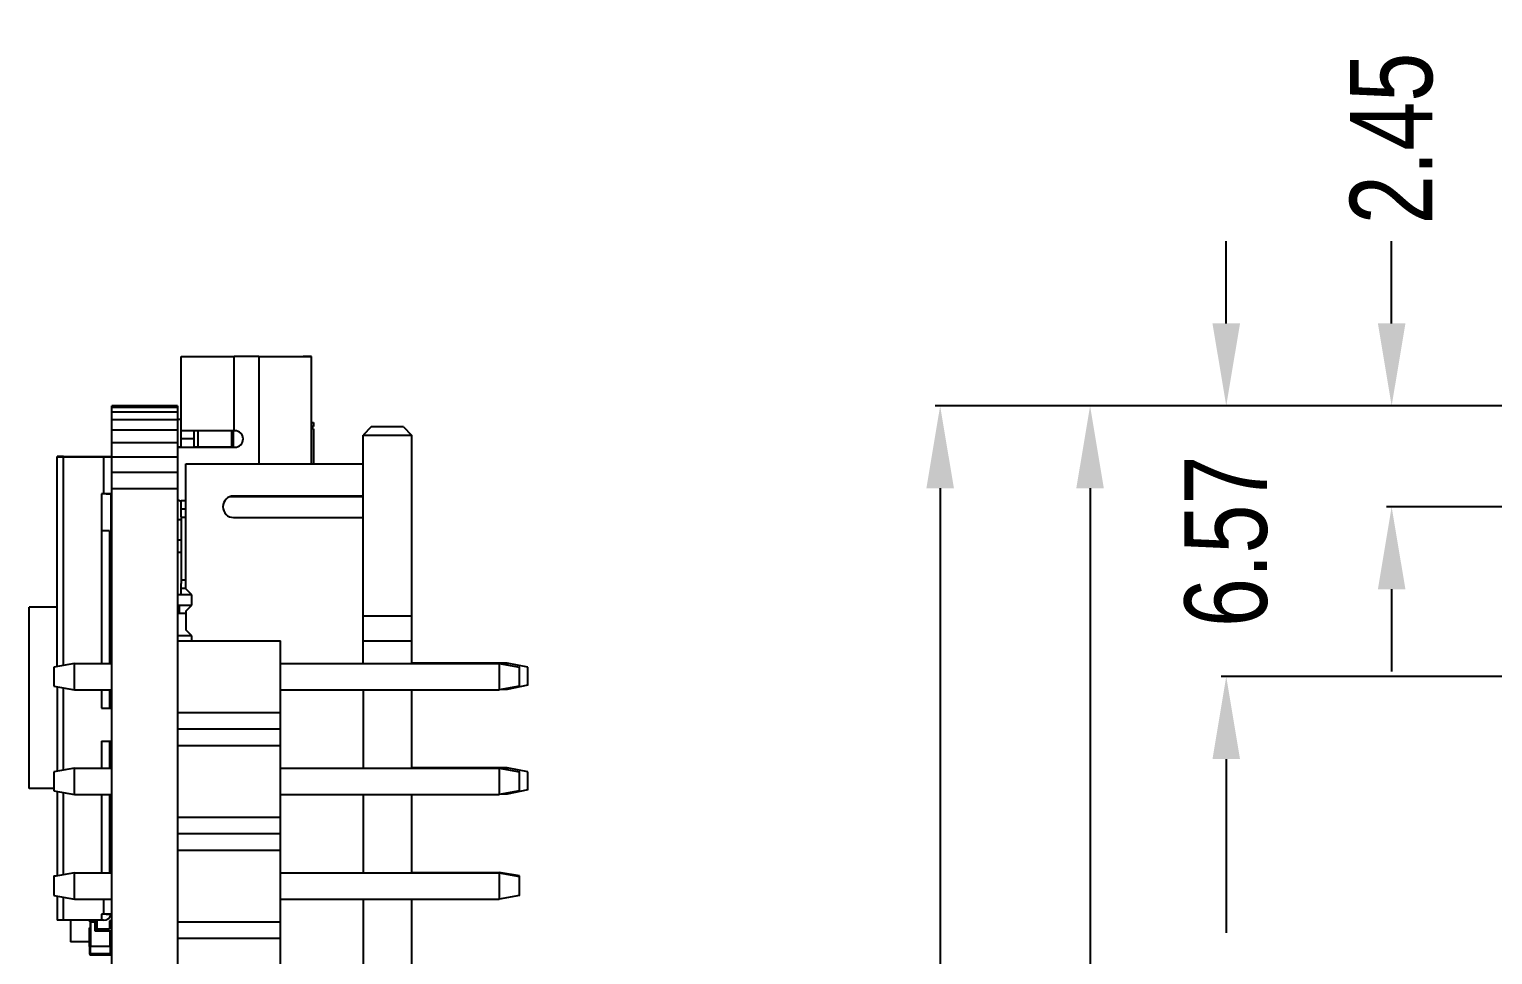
# Model space of a CAD drawing. Header units: inches. Extents: x -29 to 164, y -51 to 83.
# Drawn here: x -28.61 to 6.91, y 28.96 to 51.42 of the extents above; entities that cross this region are included whole.
import ezdxf

# ---------------------------------------------------------------- set-up
doc = ezdxf.new("R2010")
doc.units = ezdxf.units.IN
doc.header["$LTSCALE"] = 1.21
doc.header["$MEASUREMENT"] = 0
doc.header["$PDMODE"] = 3
doc.header["$PDSIZE"] = 0.3125
doc.layers.get('0').update_dxf_attribs({"linetype": 'CONTINUOUS'})
doc.layers.get('Defpoints').update_dxf_attribs({"linetype": 'CONTINUOUS'})
doc.layers.add('DIM', color=3, linetype='CONTINUOUS')
doc.styles.get("Standard").update_dxf_attribs({"font": 'txt', "width": 0.8})
doc.dimstyles.get("Standard").update_dxf_attribs({"dimtxt": 0.15625, "dimasz": 0.1875, "dimexe": 0.125, "dimexo": 0.0625, "dimgap": 0.09, "dimtad": 0, "dimtih": 1, "dimtoh": 1, "dimzin": 4, "dimdsep": 46, "dimtxsty": 'STANDARD', "dimblk": '_FILLED', "dimblk1": '_FILLED', "dimblk2": '_FILLED', "dimcen": 0.09, "dimazin": 1, "dimtp": 0.01, "dimtm": 0.01, "dimtfac": 1, "dimtofl": 0, "dimtmove": 0, "dimatfit": 3, "dimldrblk": '_FILLED', "dimfxl": 1, "dimtolj": 1, "dimtzin": 4, "dimarcsym": 0})

# ---------------------------------------------------------------- blocks, each defined once
blk = doc.blocks.new('_FILLED')
at = {"color": 0, "linetype": 'ByBlock'}
blk.add_solid([(0, 0), (-1, 0.167), (-1, -0.167)], dxfattribs=at)
blk = doc.blocks.new('*D1')
at = {"layer": 'Defpoints', "color": 0}
for p in [(4.455, 42.283), (9.879, 42.283), (10.329, 39.833)]:
    blk.add_point(p, dxfattribs=at)
at = {"layer": 'DIM', "color": 0, "lineweight": -2}
for p, q in [((4.455, 44.283), (4.455, 46.283)), ((9.816, 42.283), (4.33, 42.283)), ((10.267, 39.833), (4.33, 39.833)), ((4.455, 37.833), (4.455, 35.833))]:
    blk.add_line(p, q, dxfattribs=at)
at = {"layer": 'DIM', "color": 0, "lineweight": -2, "xscale": 2, "yscale": 2, "zscale": 2}
for p, rotation in [((4.455, 42.283), 270), ((4.455, 39.833), 90)]:
    blk.add_blockref('_FILLED', p, dxfattribs=dict(at, rotation=rotation))
at = {"layer": 'DIM', "color": 0, "insert": (4.455, 48.773), "char_height": 2, "attachment_point": 5, "rotation": 90}
blk.add_mtext('\\A1;2.45', dxfattribs=at)
blk = doc.blocks.new('*D2')
at = {"layer": 'Defpoints', "color": 0}
for p in [(0.441, 42.283), (9.879, 42.283), (9.128, 35.713)]:
    blk.add_point(p, dxfattribs=at)
at = {"layer": 'DIM', "color": 0, "lineweight": -2}
for p, q in [((0.441, 44.283), (0.441, 46.283)), ((9.816, 42.283), (0.316, 42.283)), ((9.066, 35.713), (0.316, 35.713)), ((0.441, 33.713), (0.441, 31.713))]:
    blk.add_line(p, q, dxfattribs=at)
at = {"layer": 'DIM', "color": 0, "lineweight": -2, "xscale": 2, "yscale": 2, "zscale": 2}
for p, rotation in [((0.441, 42.283), 270), ((0.441, 35.713), 90)]:
    blk.add_blockref('_FILLED', p, dxfattribs=dict(at, rotation=rotation))
at = {"layer": 'DIM', "color": 0, "insert": (0.441, 38.998), "char_height": 2, "attachment_point": 5, "rotation": 90}
blk.add_mtext('\\A1;6.57', dxfattribs=at)
blk = doc.blocks.new('*D3')
at = {"layer": 'Defpoints', "color": 0}
for p in [(9.128, 35.713), (0.441, 5.233), (9.135, 5.233)]:
    blk.add_point(p, dxfattribs=at)
at = {"layer": 'DIM', "color": 0, "lineweight": -2}
for p, q in [((9.066, 35.713), (0.316, 35.713)), ((0.441, 33.713), (0.441, 29.496)), ((0.441, 7.233), (0.441, 11.45)), ((9.072, 5.233), (0.316, 5.233))]:
    blk.add_line(p, q, dxfattribs=at)
at = {"layer": 'DIM', "color": 0, "lineweight": -2, "xscale": 2, "yscale": 2, "zscale": 2}
for p, rotation in [((0.441, 35.713), 90), ((0.441, 5.233), 270)]:
    blk.add_blockref('_FILLED', p, dxfattribs=dict(at, rotation=rotation))
at = {"layer": 'DIM', "color": 0, "insert": (0.441, 20.473), "char_height": 2, "attachment_point": 5, "rotation": 90}
blk.add_mtext('\\A1;30.48(2.54*12)', dxfattribs=at)
blk = doc.blocks.new('*D4')
at = {"layer": 'Defpoints', "color": 0}
for p in [(-6.502, 42.283), (9.879, 42.283), (9.889, -7.727)]:
    blk.add_point(p, dxfattribs=at)
at = {"layer": 'DIM', "color": 0, "lineweight": -2}
for p, q in [((9.816, 42.283), (-6.627, 42.283)), ((-6.502, 40.283), (-6.502, 19.501)), ((-6.502, -5.727), (-6.502, 15.055)), ((9.827, -7.727), (-6.627, -7.727))]:
    blk.add_line(p, q, dxfattribs=at)
at = {"layer": 'DIM', "color": 0, "lineweight": -2, "xscale": 2, "yscale": 2, "zscale": 2}
for p, rotation in [((-6.502, 42.283), 90), ((-6.502, -7.727), 270)]:
    blk.add_blockref('_FILLED', p, dxfattribs=dict(at, rotation=rotation))
at = {"layer": 'DIM', "color": 0, "insert": (-6.502, 17.278), "char_height": 2, "attachment_point": 5, "rotation": 90}
blk.add_mtext('\\A1;50.0', dxfattribs=at)
blk = doc.blocks.new('*D11')
at = {"layer": 'Defpoints', "color": 0}
for p in [(-2.864, 42.283), (10.339, 42.283), (10.339, -5.267)]:
    blk.add_point(p, dxfattribs=at)
at = {"layer": 'DIM', "color": 0, "lineweight": -2}
for p, q in [((10.276, 42.283), (-2.989, 42.283)), ((-2.864, 40.283), (-2.864, 21.798)), ((-2.864, -3.267), (-2.864, 15.218)), ((10.276, -5.267), (-2.989, -5.267))]:
    blk.add_line(p, q, dxfattribs=at)
at = {"layer": 'DIM', "color": 0, "lineweight": -2, "xscale": 2, "yscale": 2, "zscale": 2}
for p, rotation in [((-2.864, 42.283), 90), ((-2.864, -5.267), 270)]:
    blk.add_blockref('_FILLED', p, dxfattribs=dict(at, rotation=rotation))
at = {"layer": 'DIM', "color": 0, "insert": (-2.864, 18.508), "char_height": 2, "attachment_point": 5, "rotation": 90}
blk.add_mtext('\\A1;47.55', dxfattribs=at)

msp = doc.modelspace()

# ---------------------------------------------------------------- linework, layer by layer
at = {"color": 7, "linetype": 'Continuous'}
for p, q in [((-24.918, 41.281), (-24.918, 43.481)), ((-24.918, 43.481), (-24.718, 43.481)), ((-24.718, 43.483), (-23.638, 43.483)), ((-24.718, 43.481), (-23.638, 43.481)), ((-23.038, 43.483), (-23.638, 43.483)), ((-23.638, 41.681), (-23.638, 43.481)), ((-23.038, 43.481), (-23.638, 43.481)), ((-23.038, 43.483), (-21.958, 43.483)), ((-23.038, 43.481), (-23.038, 40.876)), ((-23.038, 43.481), (-21.958, 43.481)), ((-21.758, 43.483), (-21.958, 43.483)), ((-21.958, 43.481), (-21.758, 43.481)), ((-21.758, 40.876), (-21.758, 43.481)), ((-26.608, -7.727), (-26.608, 42.283)), ((-25.008, 42.283), (-26.608, 42.283)), ((-25.008, 42.283), (-25.008, -7.727)), ((-25.008, 42.244), (-26.608, 42.244)), ((-25.008, 42.13), (-26.608, 42.13)), ((-25.008, 41.944), (-26.608, 41.944)), ((-24.918, 41.955), (-25.008, 41.955)), ((-24.918, 41.954), (-25.008, 41.954)), ((-25.008, 41.694), (-26.608, 41.694)), ((-24.618, 41.681), (-24.918, 41.681)), ((-24.618, 41.681), (-24.618, 41.281)), ((-23.618, 41.681), (-24.618, 41.681)), ((-24.508, 41.283), (-24.508, 41.681)), ((-23.688, 41.281), (-23.688, 41.681)), ((-23.649, 41.281), (-23.648, 41.681)), ((-21.758, 41.883), (-21.708, 41.883)), ((-21.708, 41.783), (-21.758, 41.783)), ((-21.708, 41.729), (-21.758, 41.729)), ((-21.737, 41.783), (-21.737, 41.729)), ((-21.708, 41.883), (-21.708, 41.783)), ((-21.708, 41.729), (-21.708, 40.874)), ((-20.308, 41.774), (-20.508, 41.574)), ((-20.508, 36.033), (-20.508, 41.574)), ((-20.508, 41.574), (-19.328, 41.574)), ((-19.528, 41.774), (-20.308, 41.774)), ((-19.528, 41.774), (-19.328, 41.574)), ((-19.328, 41.574), (-19.328, 36.033)), ((-25.008, 41.389), (-26.608, 41.389)), ((-24.918, 41.283), (-25.008, 41.283)), ((-25.008, 41.281), (-23.618, 41.281)), ((-24.618, 41.482), (-24.918, 41.482)), ((-23.688, 41.283), (-24.618, 41.283)), ((-27.928, 35.959), (-27.928, 41.052)), ((-27.778, 41.052), (-27.928, 41.052)), ((-27.928, 41.05), (-26.608, 41.05)), ((-27.778, 35.986), (-27.778, 41.052)), ((-27.778, 41.052), (-26.758, 41.052)), ((-26.808, 41.05), (-26.808, 40.15)), ((-26.758, 41.052), (-26.608, 41.052)), ((-25.008, 41.042), (-26.608, 41.042)), ((-24.808, 37.845), (-24.808, 40.874)), ((-24.808, 40.874), (-20.508, 40.874)), ((-25.008, 40.665), (-26.608, 40.665)), ((-26.858, 40.15), (-26.858, 36.033)), ((-26.808, 40.15), (-26.858, 40.15)), ((-26.608, 40.15), (-26.808, 40.15)), ((-26.628, 40.15), (-26.628, 39.152)), ((-25.008, 40.273), (-26.608, 40.273)), ((-24.918, 39.598), (-24.918, 39.981)), ((-24.808, 39.981), (-24.918, 39.981)), ((-24.918, 39.781), (-24.808, 39.781)), ((-20.508, 40.074), (-23.742, 40.074)), ((-20.508, 40.094), (-23.648, 40.094)), ((-23.508, 40.075), (-23.508, 40.094)), ((-23.038, 40.094), (-23.038, 40.076)), ((-21.758, 40.076), (-21.758, 40.094)), ((-21.708, 40.094), (-21.708, 40.074)), ((-25.008, 39.529), (-24.918, 39.529)), ((-25.008, 39.529), (-24.918, 39.529)), ((-24.916, 39.581), (-24.918, 39.598)), ((-24.918, 39.581), (-24.918, 38.051)), ((-24.916, 39.581), (-24.808, 39.581)), ((-23.648, 39.574), (-20.508, 39.574)), ((-26.658, 39.252), (-26.858, 39.252)), ((-26.658, 39.25), (-26.858, 39.25)), ((-26.658, 39.25), (-26.658, 36.033)), ((-26.658, 39.15), (-26.608, 39.15)), ((-25.008, 39.029), (-24.918, 39.029)), ((-25.008, 38.733), (-24.918, 38.733)), ((-26.658, 38.479), (-26.608, 38.55)), ((-26.628, 38.522), (-26.628, 37.928)), ((-26.628, 38.316), (-26.608, 38.316)), ((-26.623, 38.204), (-26.628, 38.204)), ((-26.623, 38.204), (-26.623, 38.316)), ((-24.808, 38.051), (-24.903, 38.051)), ((-26.628, 37.928), (-26.658, 37.928)), ((-24.835, 37.699), (-25.008, 37.699)), ((-24.918, 37.701), (-24.918, 37.851)), ((-24.808, 37.851), (-24.918, 37.851)), ((-24.662, 37.699), (-24.835, 37.699)), ((-24.662, 37.699), (-24.808, 37.845)), ((-24.662, 37.449), (-24.662, 37.699)), ((-27.928, 37.402), (-28.608, 37.402)), ((-28.608, 33.001), (-28.608, 37.401)), ((-27.928, 37.401), (-28.608, 37.401)), ((-26.633, 37.402), (-26.658, 37.402)), ((-26.633, 37.401), (-26.658, 37.401)), ((-26.633, 37.401), (-26.633, 36.699)), ((-25.008, 37.449), (-24.835, 37.449)), ((-24.968, 37.433), (-25.008, 37.433)), ((-24.968, 37.431), (-25.008, 37.431)), ((-24.968, 37.45), (-24.968, 37.251)), ((-24.835, 37.449), (-24.662, 37.449)), ((-24.808, 37.303), (-24.662, 37.449)), ((-24.808, 37.303), (-24.808, 36.845)), ((-25.008, 37.251), (-24.818, 37.251)), ((-19.328, 37.18), (-20.508, 37.18)), ((-26.653, 36.935), (-26.658, 36.935)), ((-26.653, 36.935), (-26.658, 36.935)), ((-26.608, 36.699), (-26.658, 36.699)), ((-26.608, 36.658), (-26.658, 36.658)), ((-26.608, 36.658), (-26.658, 36.658)), ((-26.608, 36.611), (-26.658, 36.611)), ((-26.608, 36.611), (-26.658, 36.611)), ((-26.633, 36.586), (-26.658, 36.586)), ((-26.653, 36.658), (-26.653, 36.935)), ((-26.608, 36.7), (-26.653, 36.7)), ((-26.608, 36.7), (-26.653, 36.7)), ((-26.608, 36.699), (-26.653, 36.699)), ((-26.633, 36.56), (-26.633, 36.586)), ((-24.835, 36.699), (-25.008, 36.699)), ((-25.008, 36.583), (-22.508, 36.583)), ((-24.662, 36.699), (-24.835, 36.699)), ((-24.662, 36.699), (-24.808, 36.845)), ((-24.662, 36.583), (-24.662, 36.699)), ((-22.508, 3.963), (-22.508, 36.583)), ((-26.608, 36.56), (-26.658, 36.56)), ((-26.608, 36.56), (-26.658, 36.56)), ((-26.633, 36.535), (-26.658, 36.535)), ((-26.633, 36.033), (-26.633, 36.535)), ((-26.608, 36.46), (-26.633, 36.46)), ((-19.328, 36.574), (-20.508, 36.574)), ((-27.508, 36.033), (-28.008, 35.945)), ((-28.008, 35.945), (-28.008, 35.481)), ((-27.508, 35.393), (-27.508, 36.033)), ((-27.508, 36.033), (-26.608, 36.033)), ((-22.508, 36.033), (-17.208, 36.033)), ((-17.008, 36.042), (-19.328, 36.042)), ((-17.208, 36.033), (-17.208, 35.393)), ((-17.208, 36.033), (-16.708, 35.945)), ((-17.008, 35.998), (-17.008, 36.042)), ((-16.508, 35.942), (-17.008, 36.042)), ((-16.708, 35.481), (-16.708, 35.945)), ((-16.508, 35.502), (-16.508, 35.942)), ((-28.008, 35.481), (-27.508, 35.393)), ((-27.928, 35.467), (-27.928, 33.419)), ((-27.778, 33.446), (-27.778, 35.441)), ((-27.508, 35.393), (-26.608, 35.393)), ((-26.858, 35.393), (-26.858, 34.95)), ((-26.658, 35.393), (-26.658, 34.95)), ((-22.508, 35.393), (-17.208, 35.393)), ((-20.508, 35.393), (-20.508, 33.493)), ((-19.328, 35.393), (-19.328, 33.493)), ((-16.708, 35.481), (-17.208, 35.393)), ((-17.008, 35.402), (-17.158, 35.402)), ((-16.508, 35.502), (-17.008, 35.402)), ((-17.008, 35.402), (-17.008, 35.429)), ((-26.858, 34.95), (-26.608, 34.95)), ((-25.008, 34.843), (-22.508, 34.843)), ((-26.858, 34.15), (-26.858, 33.493)), ((-26.858, 34.15), (-26.608, 34.15)), ((-26.658, 34.15), (-26.658, 33.493)), ((-25.008, 34.443), (-22.508, 34.443)), ((-26.643, 33.826), (-26.658, 33.826)), ((-26.658, 33.826), (-26.643, 33.826)), ((-26.658, 33.806), (-26.623, 33.806)), ((-26.643, 33.826), (-26.643, 33.626)), ((-26.623, 33.626), (-26.623, 33.806)), ((-25.008, 34.043), (-22.508, 34.043)), ((-27.508, 33.493), (-28.008, 33.405)), ((-28.008, 33.405), (-28.008, 32.941)), ((-27.508, 32.853), (-27.508, 33.493)), ((-27.508, 33.493), (-26.608, 33.493)), ((-26.658, 33.626), (-26.623, 33.626)), ((-26.653, 33.626), (-26.653, 33.493)), ((-26.633, 33.493), (-26.633, 33.626)), ((-26.633, 33.626), (-26.623, 33.626)), ((-26.633, 33.601), (-26.608, 33.601)), ((-26.633, 33.57), (-26.608, 33.57)), ((-22.508, 33.493), (-17.208, 33.493)), ((-17.008, 33.502), (-19.328, 33.502)), ((-17.208, 33.493), (-17.208, 32.853)), ((-17.208, 33.493), (-16.708, 33.405)), ((-17.008, 33.458), (-17.008, 33.502)), ((-16.508, 33.402), (-17.008, 33.502)), ((-16.708, 32.941), (-16.708, 33.405)), ((-16.508, 32.962), (-16.508, 33.402)), ((-28.008, 33.001), (-28.608, 33.001)), ((-28.008, 32.941), (-27.508, 32.853)), ((-27.928, 32.927), (-27.928, 30.879)), ((-27.778, 30.906), (-27.778, 32.901)), ((-27.508, 32.853), (-26.608, 32.853)), ((-26.858, 32.853), (-26.858, 30.953)), ((-26.658, 32.853), (-26.658, 30.953)), ((-22.508, 32.853), (-17.208, 32.853)), ((-20.508, 32.853), (-20.508, 30.953)), ((-19.328, 32.853), (-19.328, 30.953)), ((-16.708, 32.941), (-17.208, 32.853)), ((-17.008, 32.862), (-17.158, 32.862)), ((-16.508, 32.962), (-17.008, 32.862)), ((-17.008, 32.862), (-17.008, 32.889)), ((-26.608, 32.452), (-26.658, 32.452)), ((-25.008, 32.303), (-22.508, 32.303)), ((-26.653, 31.914), (-26.658, 31.914)), ((-26.653, 31.902), (-26.658, 31.902)), ((-26.608, 31.864), (-26.658, 31.864)), ((-26.643, 31.864), (-26.658, 31.864)), ((-26.658, 31.864), (-26.643, 31.864)), ((-26.608, 31.664), (-26.658, 31.664)), ((-26.653, 31.864), (-26.653, 31.914)), ((-26.643, 31.864), (-26.643, 31.864)), ((-25.008, 31.903), (-22.508, 31.903)), ((-25.008, 31.503), (-22.508, 31.503)), ((-27.508, 30.953), (-28.008, 30.865)), ((-27.508, 30.313), (-27.508, 30.953)), ((-27.508, 30.953), (-26.608, 30.953)), ((-26.608, 31.137), (-26.658, 31.137)), ((-26.608, 31.136), (-26.658, 31.136)), ((-26.608, 31.136), (-26.658, 31.136)), ((-26.608, 31.136), (-26.658, 31.136)), ((-22.508, 30.953), (-17.208, 30.953)), ((-19.328, 30.962), (-17.208, 30.962)), ((-17.208, 30.962), (-17.208, 30.953)), ((-16.708, 30.874), (-17.208, 30.962)), ((-17.208, 30.953), (-17.208, 30.313)), ((-17.208, 30.953), (-16.708, 30.865)), ((-28.008, 30.874), (-27.928, 30.888)), ((-28.008, 30.874), (-28.008, 30.865)), ((-28.008, 30.865), (-28.008, 30.401)), ((-16.708, 30.865), (-16.708, 30.874)), ((-16.708, 30.401), (-16.708, 30.865)), ((-28.008, 30.401), (-27.508, 30.313)), ((-27.928, 30.387), (-27.928, 29.8)), ((-27.778, 29.8), (-27.778, 30.361)), ((-27.508, 30.313), (-26.608, 30.313)), ((-26.808, 30.313), (-26.808, 29.95)), ((-22.508, 30.313), (-17.208, 30.313)), ((-20.508, 30.313), (-20.508, 28.413)), ((-19.328, 30.313), (-19.328, 28.413)), ((-16.708, 30.401), (-17.208, 30.313)), ((-26.858, 29.95), (-26.858, 29.8)), ((-26.808, 29.95), (-26.858, 29.95)), ((-26.608, 29.95), (-26.808, 29.95)), ((-26.858, 29.8), (-27.928, 29.8)), ((-27.608, 29.801), (-27.608, 29.277)), ((-27.143, 29.8), (-27.143, 29.764)), ((-27.143, 29.764), (-27.008, 29.764)), ((-27.143, 29.164), (-27.143, 29.614)), ((-27.143, 29.614), (-27.133, 29.614)), ((-27.133, 29.764), (-27.133, 29.164)), ((-27.123, 29.764), (-27.123, 29.8)), ((-27.113, 29.164), (-27.113, 29.764)), ((-27.008, 29.536), (-27.008, 29.8)), ((-26.958, 29.786), (-27.008, 29.786)), ((-26.658, 29.586), (-27.008, 29.586)), ((-26.608, 29.536), (-27.008, 29.536)), ((-26.958, 29.586), (-26.958, 29.786)), ((-26.808, 29.801), (-26.858, 29.801)), ((-26.658, 29.786), (-26.658, 29.586)), ((-26.608, 29.786), (-26.658, 29.786)), ((-26.653, 29.536), (-26.653, 29.164)), ((-26.633, 29.164), (-26.633, 29.536)), ((-25.008, 29.763), (-22.508, 29.763)), ((-27.143, 29.277), (-27.608, 29.277)), ((-27.143, 29.164), (-27.143, 28.984)), ((-27.143, 29.164), (-27.133, 29.164)), ((-27.133, 29.164), (-27.143, 29.164)), ((-26.623, 29.164), (-27.133, 29.164)), ((-27.123, 28.964), (-27.123, 29.164)), ((-26.643, 29.164), (-26.643, 28.964)), ((-26.608, 29.214), (-26.633, 29.214)), ((-26.633, 29.164), (-26.623, 29.164)), ((-26.623, 29.214), (-26.623, 29.214)), ((-26.623, 28.984), (-26.623, 29.164)), ((-25.008, 29.363), (-22.508, 29.363)), ((-27.123, 28.984), (-27.143, 28.984)), ((-26.623, 28.984), (-27.123, 28.984)), ((-27.123, 28.964), (-26.643, 28.964)), ((-26.608, 29.014), (-26.623, 29.014))]:
    msp.add_line(p, q, dxfattribs=at)
at = {"color": 40, "linetype": 'Continuous'}
for p, q in [((-27.928, 41.05), (-27.778, 41.05)), ((-26.762, 41.052), (-26.758, 41.052)), ((-26.758, 41.05), (-26.742, 41.05)), ((-26.742, 41.05), (-26.608, 41.05)), ((-26.742, 40.15), (-26.608, 40.15)), ((-26.608, 32.452), (-26.615, 32.452)), ((-26.742, 29.95), (-26.608, 29.95)), ((-27.921, 29.8), (-27.928, 29.8)), ((-27.824, 29.8), (-27.866, 29.8))]:
    msp.add_line(p, q, dxfattribs=at)
at = {"color": 7, "linetype": 'Continuous'}
for centre, radius, start, end in [((-23.618, 41.481), 0.2, 270, 90), ((-24.918, 40.131), 0.15, 233.279, 270), ((-23.648, 39.834), 0.26, 90, 270), ((-26.752, 44.465), 6.139, 271.1557, 271.3423), ((-26.653, 38.204), 0.03, 328.174, 360), ((-24.818, 37.451), 0.2, 270, 273.0892), ((-26.643, 33.806), 0.02, 360, 90), ((-26.643, 33.806), 0.02, 360, 90), ((-26.638, 33.601), 0.0305, 11.25, 60.2077), ((-26.643, 31.844), 0.02, 82.5044, 90), ((-26.643, 31.844), 0.02, 80.2848, 90), ((-26.808, 30.001), 0.2, 270, 345.6643), ((-27.123, 29.614), 0.02, 120.0026, 180), ((-27.123, 29.614), 0.02, 120, 180), ((-27.123, 28.984), 0.02, 180, 270), ((-26.643, 28.984), 0.02, 270, 360)]:
    msp.add_arc(centre, radius, start, end, dxfattribs=at)
msp.add_open_spline([(-24.918, 37.851), (-24.918, 37.877), (-24.919, 37.914), (-24.918, 37.961), (-24.917, 37.991), (-24.916, 38.013), (-24.914, 38.027), (-24.913, 38.036), (-24.911, 38.042), (-24.908, 38.048), (-24.905, 38.051), (-24.903, 38.051)], degree=3, knots=[0, 0, 0, 0, 0.375893, 0.545809, 0.694785, 0.816347, 0.865775, 0.907325, 0.940952, 0.96689, 1, 1, 1, 1], dxfattribs=at)

# ---------------------------------------------------------------- dimensions: what is measured, and where the dimension line sits
at = {"layer": 'DIM'}
for base, p1, p2, override, picture, middle in [((4.455, 42.283), (10.329, 39.833), (9.879, 42.283), {"dimtxt": 2, "dimasz": 2, "dimtih": 0, "dimtoh": 0, "dimzin": 0, "dimcen": 0.198, "dimadec": 0, "dimazin": 0, "dimtp": 0, "dimtm": 0, "dimtdec": 4, "dimtzin": 0}, '*D1', (4.455, 48.773)), ((0.441, 42.283), (9.128, 35.713), (9.879, 42.283), {"dimtxt": 2, "dimasz": 2, "dimtih": 0, "dimtoh": 0, "dimzin": 0, "dimcen": 0.198, "dimadec": 0, "dimazin": 0, "dimtp": 0, "dimtm": 0, "dimtdec": 4, "dimtzin": 0}, '*D2', (0.441, 38.998)), ((-6.502, 42.283), (9.889, -7.727), (9.879, 42.283), {"dimtxt": 2, "dimasz": 2, "dimtih": 0, "dimtoh": 0, "dimdec": 1, "dimzin": 0, "dimcen": 0.198, "dimadec": 0, "dimazin": 0, "dimtp": 0, "dimtm": 0, "dimtdec": 4, "dimtzin": 0}, '*D4', (-6.502, 17.278)), ((-2.864, 42.283), (10.339, -5.267), (10.339, 42.283), {"dimtxt": 2, "dimasz": 2, "dimtih": 0, "dimtoh": 0, "dimzin": 0, "dimcen": 0.198, "dimadec": 0, "dimazin": 0, "dimtp": 0, "dimtm": 0, "dimtdec": 4, "dimtzin": 0}, '*D11', (-2.864, 18.508)), ((0.441, 5.233), (9.128, 35.713), (9.135, 5.233), {"dimtxt": 2, "dimasz": 2, "dimtih": 0, "dimtoh": 0, "dimzin": 0, "dimpost": '(2.54*12)', "dimcen": 0.198, "dimadec": 0, "dimazin": 0, "dimtp": 0, "dimtm": 0, "dimtdec": 4, "dimtzin": 0}, '*D3', (0.441, 20.473))]:
    dim = msp.add_linear_dim(base=base, p1=p1, p2=p2, angle=90, dimstyle='STANDARD', override=override, dxfattribs=at)
    dim.commit()
    dim.dimension.update_dxf_attribs({"geometry": picture, "text_midpoint": middle})

doc.saveas('drawing.dxf')
